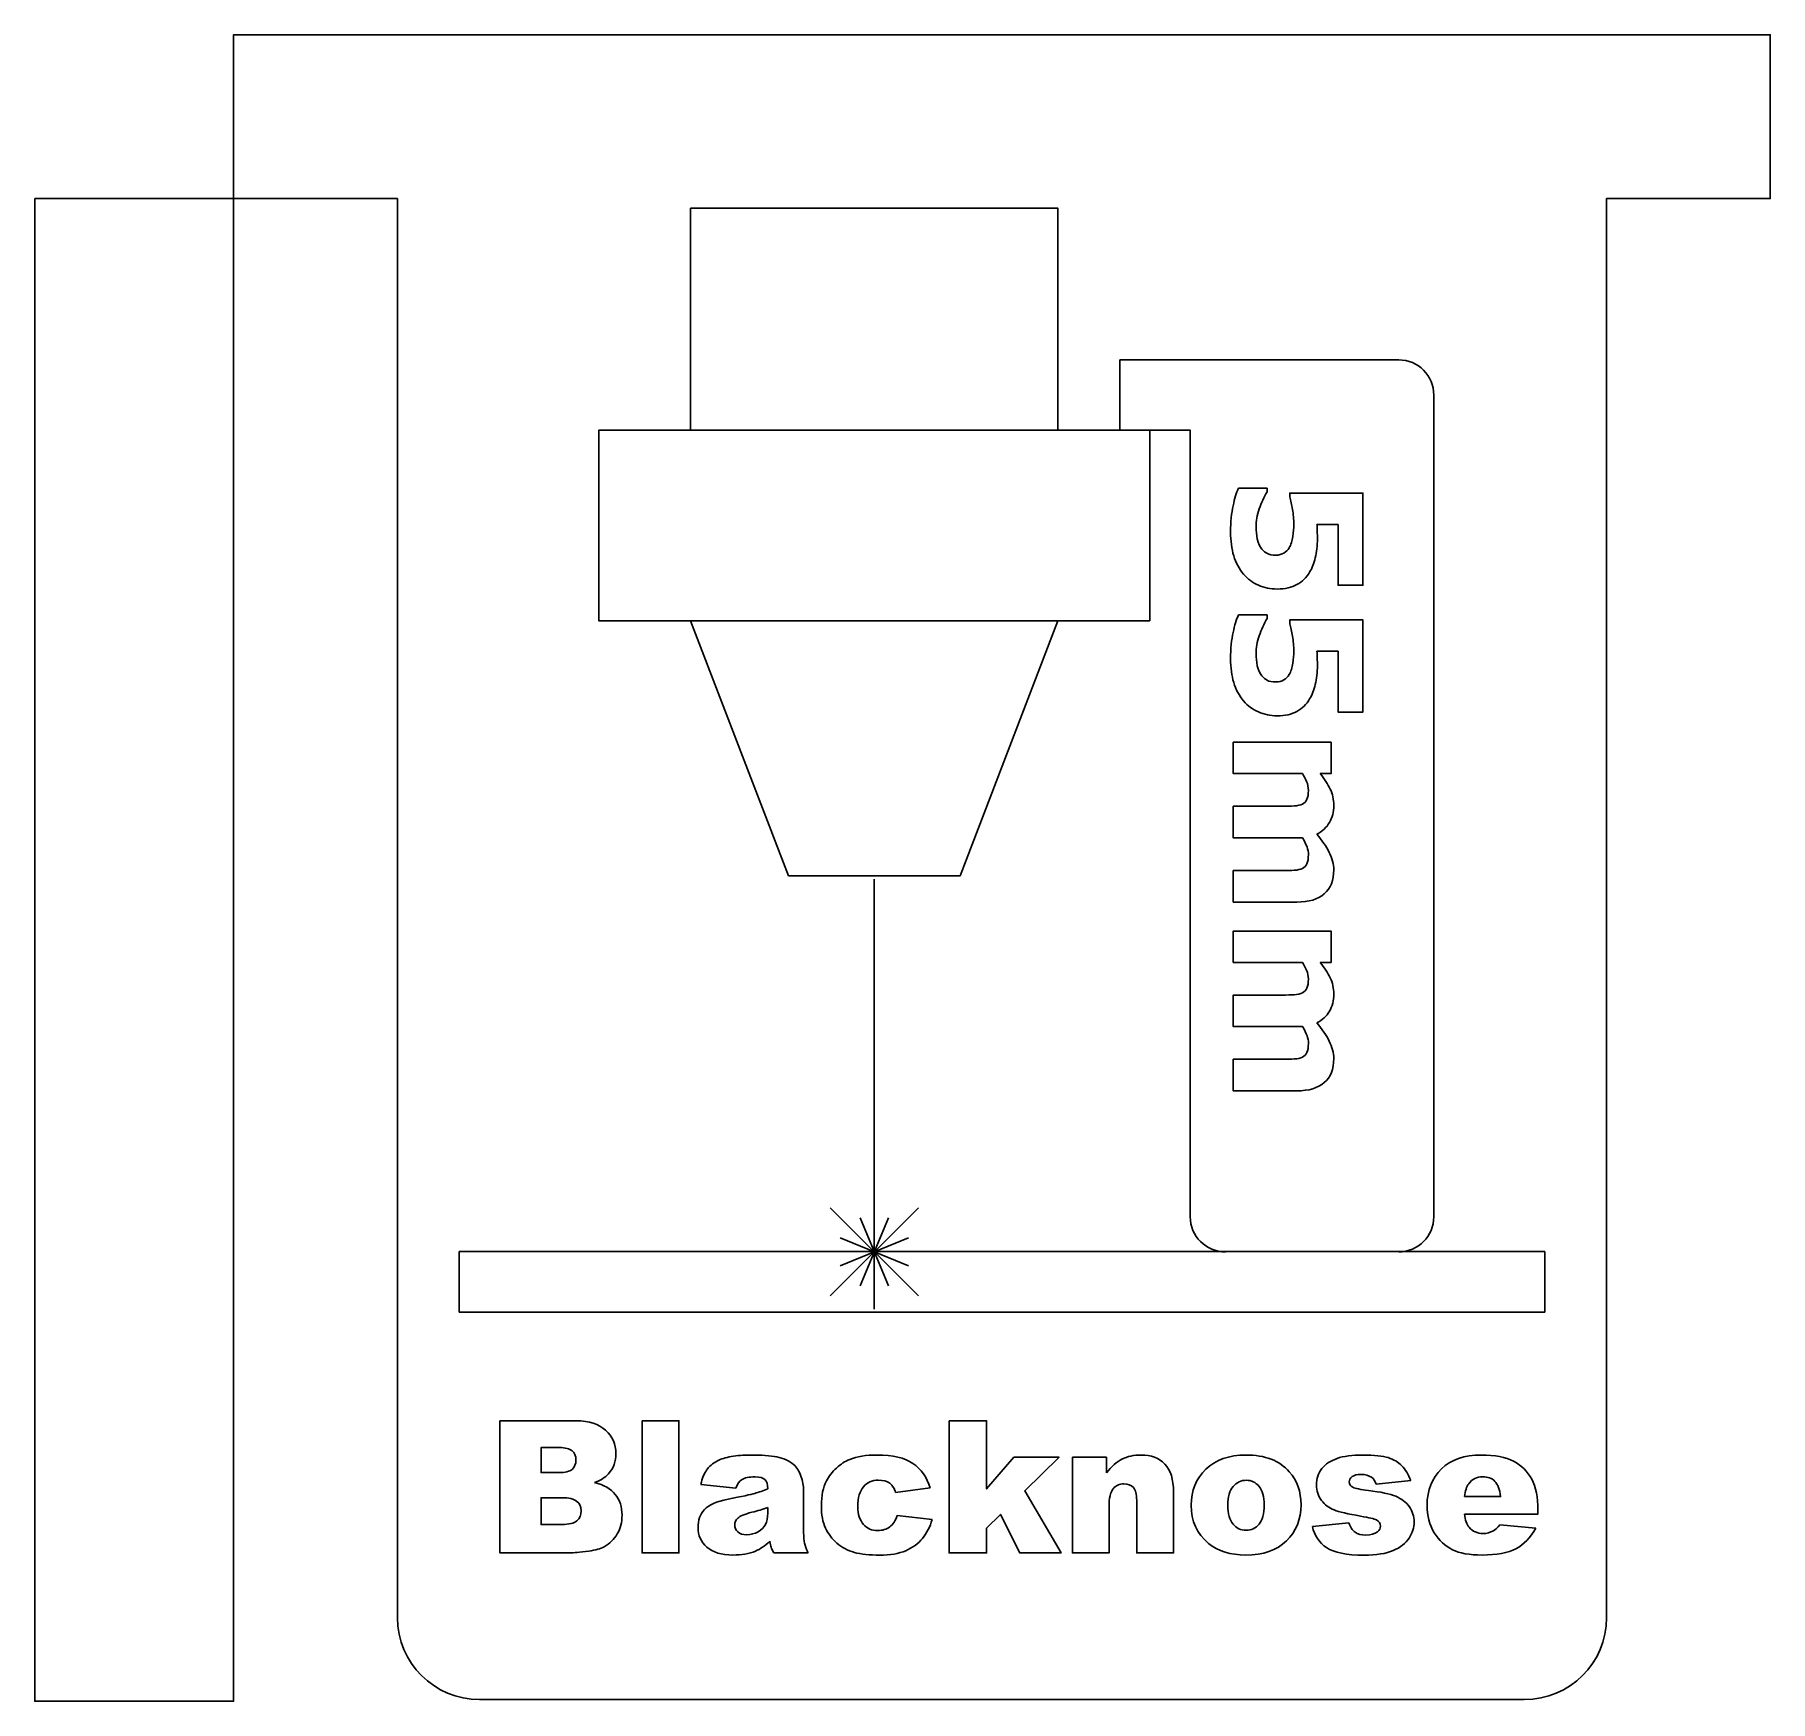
# Model space of a CAD drawing. Extents: x 83.7 to 147.2, y 111.4 to 172.4.
import ezdxf

# ---------------------------------------------------------------- set-up
doc = ezdxf.new("R2010")
doc.units = 0
doc.layers.add('Layer_1', color=7, linetype='CONTINUOUS')

msp = doc.modelspace()

# ---------------------------------------------------------------- linework, layer by layer
at = {"layer": 'Layer_1', "color": 1}
for points in [[(141.196179, 166.35426), (147.193223, 166.35426), (147.193223, 172.351304), (90.950231, 172.351304), (90.950231, 166.35426), (96.947539, 166.35426), (96.947539, 114.417095)], [(141.196179, 114.417095), (141.196179, 166.35426)], [(99.955057, 111.418308), (138.188661, 111.418308)]]:
    msp.add_lwpolyline(points, dxfattribs=at)
at = {"layer": 'Layer_1', "color": 7}
msp.add_lwpolyline([(83.670487, 166.35426), (90.950231, 166.35426), (90.950231, 111.354279), (83.670487, 111.354279)], close=True, dxfattribs=at)
at = {"layer": 'Layer_1', "color": 5}
for points in [[(107.677714, 157.874366), (107.677714, 166.002628), (121.122512, 166.002628), (121.122512, 157.874366)], [(133.59285, 160.448761), (132.30724, 160.448761), (127.251054, 160.448761), (123.390255, 160.448761), (123.390255, 157.877277), (125.961475, 157.877277), (125.961475, 129.08956)], [(134.87846, 129.08956), (134.87846, 159.163151)], [(124.483778, 157.874366), (124.483778, 150.901274), (104.316448, 150.901274), (104.316448, 157.874366), (123.380201, 157.874366)], [(121.122512, 150.901274), (117.539261, 141.567835), (111.260965, 141.567835), (107.677714, 150.901274)]]:
    msp.add_lwpolyline(points, dxfattribs=at)
at = {"layer": 'Layer_1', "color": 3}
for points in [[(127.726775, 155.753467), (128.775053, 155.753467), (128.775053, 155.619588)], [(129.606903, 155.434644), (129.606903, 155.574873), (132.283427, 155.574873), (132.283427, 152.200378), (131.375378, 152.200378), (131.375378, 154.424465), (130.600943, 154.424465)], [(127.726775, 151.113735), (128.775053, 151.113735), (128.775053, 150.98012)], [(129.606903, 150.795176), (129.606903, 150.935406), (132.283427, 150.935406), (132.283427, 147.560911), (131.375378, 147.560911), (131.375378, 149.784998), (130.600943, 149.784998)], [(130.075216, 145.308249), (127.53892, 145.308249), (127.53892, 146.455217), (131.117144, 146.455217), (131.117144, 145.308249), (130.722122, 145.308249)], [(130.075216, 142.956368), (127.538656, 142.956368), (127.538656, 144.109951), (129.326445, 144.109951)], [(129.868047, 140.605017), (127.53892, 140.605017), (127.53892, 141.758335), (129.326445, 141.758335)], [(130.075216, 138.39998), (127.53892, 138.39998), (127.53892, 139.546948), (131.117144, 139.546948), (131.117144, 138.39998), (130.722122, 138.39998)], [(130.075216, 136.048099), (127.538656, 136.048099), (127.538656, 137.201682), (129.326445, 137.201682)], [(129.868047, 133.696748), (127.53892, 133.696748), (127.53892, 134.850066), (129.326445, 134.850066)], [(100.698007, 121.620903), (103.494917, 121.620903)], [(103.277165, 116.785644), (100.698007, 116.785644), (100.698007, 121.620903), (100.698007, 121.620903)], [(102.864944, 120.641152), (102.205338, 120.641152), (102.205338, 119.724371), (102.205338, 119.724371)], [(121.647974, 120.288462), (122.897866, 120.288462), (122.897866, 119.717756)], [(122.990205, 118.467865), (122.990205, 116.785644), (121.647974, 116.785644), (121.647974, 120.288462), (121.647974, 120.288462)], [(102.205338, 119.724371), (102.85489, 119.724371)], [(134.038937, 119.430948), (132.766027, 119.305535)], [(102.963898, 118.80415), (102.205338, 118.80415), (102.205338, 117.824663), (102.205338, 117.824663)], [(109.335857, 119.153929), (108.052893, 119.289131)], [(111.812885, 119.077994), (111.812885, 117.53124)], [(116.443357, 119.163719), (115.180236, 118.995444)], [(125.351611, 119.011848), (125.351611, 116.785644), (124.002765, 116.785644), (124.002765, 118.71181)], [(136.001351, 118.847012), (137.324003, 118.847012), (137.324003, 118.847012)], [(110.500023, 118.233708), (110.500023, 118.448021), (110.500023, 118.448021)], [(115.236328, 118.154334), (116.512678, 118.009342)], [(138.689517, 118.203811), (135.998176, 118.203811)], [(138.689517, 118.355681), (138.689517, 118.203811), (138.689517, 118.203811)], [(102.205338, 117.824663), (102.967073, 117.824663)], [(130.434255, 117.755342), (131.766696, 117.880754)], [(137.29093, 117.814873), (138.613582, 117.692636)], [(111.980896, 116.785644), (110.721215, 116.785644)]]:
    msp.add_lwpolyline(points, dxfattribs=at)
for points in [[(129.144676, 152.063324)], [(129.144676, 147.423857)], [(130.075216, 142.956633)], [(130.075216, 136.048099)], [(105.902624, 121.620903), (107.24803, 121.620903), (107.24803, 116.785644), (105.902624, 116.785644), (105.902624, 121.620903)], [(117.136036, 121.620903), (118.508165, 121.620903), (118.508165, 119.127471), (119.510671, 120.288462), (121.162993, 120.288462), (119.906487, 119.061325), (121.235489, 116.785644), (119.721808, 116.785644), (119.012725, 118.190846), (118.508165, 117.696075), (118.508165, 116.785644), (117.136036, 116.785644), (117.136036, 121.620903)], [(109.335857, 119.153929)], [(115.236328, 118.154334)], [(125.994813, 118.527131)], [(127.340483, 118.530571)], [(130.434255, 117.755342)]]:
    msp.add_lwpolyline(points, close=True, dxfattribs=at)
at = {"layer": 'Layer_1', "color": 6}
for points in [[(114.400245, 141.440042), (114.400245, 125.702365)], [(112.787875, 129.414468), (116.012351, 126.190256)], [(116.012351, 129.414468), (112.787875, 126.190256)], [(114.915918, 129.047491), (113.884308, 126.557233)], [(113.884308, 129.047491), (114.915918, 126.557233)], [(113.155116, 128.318299), (115.645374, 127.286689)], [(115.645374, 128.318299), (113.155116, 127.286689)]]:
    msp.add_lwpolyline(points, dxfattribs=at)
at = {"layer": 'Layer_1', "color": 5}
msp.add_lwpolyline([(99.205758, 127.810829), (138.937961, 127.810829), (138.937961, 125.598913), (99.205758, 125.598913)], close=True, dxfattribs=at)
for points in [[(134.878562, 159.163065), (134.878562, 159.875681), (134.305463, 160.44878), (133.592848, 160.44878)], [(125.961574, 129.089533), (125.961574, 128.376916), (126.538455, 127.803818), (127.251071, 127.803818)], [(133.592848, 127.803818), (134.305463, 127.803818), (134.878562, 128.376916), (134.878562, 129.089533)]]:
    msp.add_open_spline(points, degree=3, dxfattribs=at)
at = {"layer": 'Layer_1', "color": 3}
for points in [[(127.532384, 155.112878), (127.589717, 155.374164), (127.654511, 155.587657), (127.726764, 155.753357)], [(127.439984, 154.147368), (127.441984, 154.527621), (127.472784, 154.849457), (127.532384, 155.112878)], [(128.775114, 155.619527), (128.660401, 155.426214), (128.564804, 155.21803), (128.488324, 154.994977)], [(129.702394, 154.975837), (129.670526, 155.15003), (129.638661, 155.30298), (129.606794, 155.434687)], [(128.488324, 154.994977), (128.411851, 154.771924), (128.373614, 154.549931), (128.373614, 154.328998)], [(129.753394, 154.424578), (129.753394, 154.615765), (129.736394, 154.799518), (129.702394, 154.975837)], [(129.718294, 153.984838), (129.741694, 154.146291), (129.753394, 154.292871), (129.753394, 154.424578)], [(130.600973, 154.424578), (130.604973, 154.358711), (130.608306, 154.275861), (130.610973, 154.176028)], [(127.554704, 153.280648), (127.478224, 153.533441), (127.439984, 153.822348), (127.439984, 154.147368)], [(128.373614, 154.328998), (128.373614, 154.195171), (128.388481, 154.050718), (128.418214, 153.895638)], [(128.418214, 153.895638), (128.450081, 153.738438), (128.506374, 153.614168), (128.587094, 153.522828)], [(129.581274, 153.570598), (129.651381, 153.685311), (129.697054, 153.823391), (129.718294, 153.984838)], [(130.616973, 153.908368), (130.616973, 153.647075), (130.591473, 153.414461), (130.540473, 153.210528)], [(130.610973, 154.176028), (130.614973, 154.074061), (130.616973, 153.984841), (130.616973, 153.908368)], [(127.914774, 152.605118), (127.753327, 152.800558), (127.633304, 153.025735), (127.554704, 153.280648)], [(128.587094, 153.522828), (128.652961, 153.450595), (128.719877, 153.396421), (128.787844, 153.360308)], [(128.787844, 153.360308), (128.855824, 153.322041), (128.960977, 153.302908), (129.103304, 153.302908)], [(129.103304, 153.302908), (129.213771, 153.302908), (129.308304, 153.328408), (129.386904, 153.379408)], [(129.386904, 153.379408), (129.467624, 153.428275), (129.532414, 153.492005), (129.581274, 153.570598)], [(130.540473, 153.210528), (130.491606, 153.004468), (130.422566, 152.827088), (130.333353, 152.678388)], [(128.456474, 152.203618), (128.246167, 152.294965), (128.065601, 152.428798), (127.914774, 152.605118)], [(130.333353, 152.678388), (130.216513, 152.485075), (130.061441, 152.334248), (129.868134, 152.225908)], [(129.144754, 152.063418), (128.898334, 152.063418), (128.668907, 152.110151), (128.456474, 152.203618)], [(129.868134, 152.225908), (129.676941, 152.117568), (129.435831, 152.063398), (129.144804, 152.063398)], [(127.532384, 150.473369), (127.589717, 150.734662), (127.654511, 150.948156), (127.726764, 151.113849)], [(128.775114, 150.980019), (128.660401, 150.786706), (128.564804, 150.578522), (128.488324, 150.355469)], [(129.702394, 150.336329), (129.670526, 150.510522), (129.638661, 150.663472), (129.606794, 150.795179)], [(127.439984, 149.507869), (127.441984, 149.888122), (127.472784, 150.209956), (127.532384, 150.473369)], [(128.488324, 150.355469), (128.411851, 150.132416), (128.373614, 149.910426), (128.373614, 149.689499)], [(129.753394, 149.785069), (129.753394, 149.976256), (129.736394, 150.160009), (129.702394, 150.336329)], [(127.554704, 148.641149), (127.478224, 148.893942), (127.439984, 149.182849), (127.439984, 149.507869)], [(128.373614, 149.689499), (128.373614, 149.555666), (128.388481, 149.411212), (128.418214, 149.256139)], [(129.581274, 148.931099), (129.651381, 149.045812), (129.697054, 149.183892), (129.718294, 149.345339)], [(129.718294, 149.345339), (129.741694, 149.506786), (129.753394, 149.653362), (129.753394, 149.785069)], [(130.600973, 149.785069), (130.604973, 149.719202), (130.608306, 149.636356), (130.610973, 149.536529)], [(130.610973, 149.536529), (130.614973, 149.434562), (130.616973, 149.345339), (130.616973, 149.268859)], [(128.418214, 149.256139), (128.450081, 149.098939), (128.506374, 148.974666), (128.587094, 148.883319)], [(128.587094, 148.883319), (128.652961, 148.811092), (128.719877, 148.756922), (128.787844, 148.720809)], [(128.787844, 148.720809), (128.855824, 148.682542), (128.960977, 148.663409), (129.103304, 148.663409)], [(129.103304, 148.663409), (129.213771, 148.663409), (129.308304, 148.688909), (129.386904, 148.739909)], [(129.386904, 148.739909), (129.467624, 148.788776), (129.532414, 148.852506), (129.581274, 148.931099)], [(130.616973, 149.268859), (130.616973, 149.007572), (130.591473, 148.774959), (130.540473, 148.571019)], [(127.914774, 147.96561), (127.753327, 148.16105), (127.633304, 148.386229), (127.554704, 148.641149)], [(130.333353, 148.03888), (130.216513, 147.845567), (130.061441, 147.69474), (129.868134, 147.5864)], [(130.540473, 148.571019), (130.491606, 148.364966), (130.422566, 148.187586), (130.333353, 148.03888)], [(128.456474, 147.56412), (128.246167, 147.655467), (128.065601, 147.789297), (127.914774, 147.96561)], [(129.144754, 147.42391), (128.898334, 147.42391), (128.668907, 147.470647), (128.456474, 147.56412)], [(129.868134, 147.5864), (129.676941, 147.47806), (129.435831, 147.42389), (129.144804, 147.42389)], [(130.218623, 145.02136), (130.174023, 145.12758), (130.126226, 145.223173), (130.075234, 145.30814)], [(130.288723, 144.69316), (130.288723, 144.805747), (130.265356, 144.915147), (130.218623, 145.02136)], [(130.722083, 145.30814), (130.877156, 145.11058), (130.998243, 144.921517), (131.085343, 144.74095)], [(130.068824, 144.192881), (130.145303, 144.231148), (130.200537, 144.289564), (130.234524, 144.368131)], [(130.234524, 144.368131), (130.270656, 144.44461), (130.288723, 144.552954), (130.288723, 144.69316)], [(131.085343, 144.74095), (131.172436, 144.560383), (131.215983, 144.3607), (131.215983, 144.1419)], [(129.326384, 144.109981), (129.500577, 144.109981), (129.648214, 144.114248), (129.769294, 144.122781)], [(129.769294, 144.122781), (129.892507, 144.131248), (129.99235, 144.154614), (130.068824, 144.192881)], [(131.215983, 144.1419), (131.215983, 143.906101), (131.162876, 143.697918), (131.056663, 143.517351)], [(130.237754, 142.621991), (130.205886, 142.713338), (130.151716, 142.824864), (130.075244, 142.956571)], [(131.056663, 143.517351), (130.95257, 143.336784), (130.798556, 143.195518), (130.594623, 143.093551)], [(130.594623, 143.093551), (130.787936, 142.864124), (130.939826, 142.641071), (131.050293, 142.424391)], [(130.234553, 142.010181), (130.270687, 142.088781), (130.288753, 142.199248), (130.288753, 142.341581)], [(130.288753, 142.341581), (130.288753, 142.437174), (130.271753, 142.530644), (130.237754, 142.621991)], [(131.050293, 142.424391), (131.160753, 142.207711), (131.215983, 141.995278), (131.215983, 141.787091)], [(129.326414, 141.758411), (129.502727, 141.758411), (129.651426, 141.762678), (129.772514, 141.771211)], [(129.772514, 141.771211), (129.893601, 141.777878), (129.992381, 141.800178), (130.068853, 141.838111)], [(130.068853, 141.838111), (130.145334, 141.874244), (130.200566, 141.931601), (130.234553, 142.010181)], [(131.215983, 141.787091), (131.215983, 141.400464), (131.10021, 141.107309), (130.868663, 140.907621)], [(130.868663, 140.907621), (130.63711, 140.705815), (130.303594, 140.604911), (129.868114, 140.604911)], [(130.218623, 138.113092), (130.174023, 138.219305), (130.126226, 138.314899), (130.075234, 138.399872)], [(130.288723, 137.784882), (130.288723, 137.897469), (130.265356, 138.006872), (130.218623, 138.113092)], [(130.722083, 138.399872), (130.877156, 138.202312), (130.998243, 138.013249), (131.085343, 137.832682)], [(129.326384, 137.201702), (129.500577, 137.201702), (129.648214, 137.205969), (129.769294, 137.214502)], [(129.769294, 137.214502), (129.892507, 137.222969), (129.99235, 137.246336), (130.068824, 137.284602)], [(130.068824, 137.284602), (130.145303, 137.322869), (130.200537, 137.381289), (130.234524, 137.459862)], [(130.234524, 137.459862), (130.270656, 137.536335), (130.288723, 137.644675), (130.288723, 137.784882)], [(131.215983, 137.233623), (131.215983, 136.997823), (131.162876, 136.78964), (131.056663, 136.609073)], [(131.085343, 137.832682), (131.172436, 137.652115), (131.215983, 137.452429), (131.215983, 137.233623)], [(131.056663, 136.609073), (130.95257, 136.428506), (130.798556, 136.28724), (130.594623, 136.185273)], [(130.237754, 135.713613), (130.205886, 135.80496), (130.151716, 135.916486), (130.075244, 136.048193)], [(130.594623, 136.185273), (130.787936, 135.955846), (130.939826, 135.732793), (131.050293, 135.516113)], [(130.234553, 135.101813), (130.270687, 135.180413), (130.288753, 135.290876), (130.288753, 135.433203)], [(130.288753, 135.433203), (130.288753, 135.528796), (130.271753, 135.622266), (130.237754, 135.713613)], [(131.050293, 135.516113), (131.160753, 135.299433), (131.215983, 135.087003), (131.215983, 134.878823)], [(129.326414, 134.850143), (129.502727, 134.850143), (129.651426, 134.854376), (129.772514, 134.862843)], [(129.772514, 134.862843), (129.893601, 134.86951), (129.992381, 134.89181), (130.068853, 134.929743)], [(130.068853, 134.929743), (130.145334, 134.965876), (130.200566, 135.023233), (130.234553, 135.101813)], [(131.215983, 134.878823), (131.215983, 134.492196), (131.10021, 134.19904), (130.868663, 133.999353)], [(130.868663, 133.999353), (130.63711, 133.79754), (130.303594, 133.696634), (129.868114, 133.696634)], [(103.494856, 121.620818), (103.960995, 121.620818), (104.318295, 121.505383), (104.566756, 121.274512)], [(104.566756, 121.274512), (104.817416, 121.043641), (104.942747, 120.757802), (104.942747, 120.416994)], [(103.339843, 120.522534), (103.249694, 120.601689), (103.091383, 120.641267), (102.864911, 120.641267)], [(103.478366, 120.192717), (103.478366, 120.333439), (103.432192, 120.443378), (103.339843, 120.522534)], [(103.339843, 119.843115), (103.432192, 119.924468), (103.478366, 120.041002), (103.478366, 120.192717)], [(104.942747, 120.416994), (104.942747, 120.131153), (104.853695, 119.88599), (104.675595, 119.681503)], [(108.260688, 119.816731), (108.353037, 119.946456), (108.484963, 120.058593), (108.656465, 120.153141)], [(108.656465, 120.153141), (108.779596, 120.221302), (108.948901, 120.274072), (109.16438, 120.311451)], [(109.16438, 120.311451), (109.37986, 120.348831), (109.61293, 120.36752), (109.863588, 120.36752)], [(109.863588, 120.36752), (110.265964, 120.36752), (110.589183, 120.344434), (110.833247, 120.29826)], [(110.833247, 120.29826), (111.077309, 120.254284), (111.280695, 120.160836), (111.443403, 120.017915)], [(113.016622, 119.892585), (113.172734, 120.033307), (113.333244, 120.137749), (113.498152, 120.205911)], [(113.498152, 120.205911), (113.759806, 120.313651), (114.095118, 120.36752), (114.504088, 120.36752)], [(114.504088, 120.36752), (115.075769, 120.36752), (115.511126, 120.265278), (115.810159, 120.060793)], [(115.810159, 120.060793), (116.111389, 119.856306), (116.32247, 119.557272), (116.443403, 119.163694)], [(122.897889, 119.717784), (123.084784, 119.950853), (123.273876, 120.116861), (123.465168, 120.215806)], [(123.465168, 120.215806), (123.656461, 120.316949), (123.88953, 120.36752), (124.164377, 120.36752)], [(124.164377, 120.36752), (124.535969, 120.36752), (124.826207, 120.256483), (125.035089, 120.034408)], [(126.535749, 119.846411), (126.896347, 120.193817), (127.383374, 120.36752), (127.996829, 120.36752)], [(127.996829, 120.36752), (128.698236, 120.36752), (129.228139, 120.164134), (129.586539, 119.757361)], [(130.78377, 119.8695), (130.917893, 120.036605), (131.10259, 120.160836), (131.33786, 120.242191)], [(131.33786, 120.242191), (131.573128, 120.325744), (131.88865, 120.36752), (132.284427, 120.36752)], [(132.284427, 120.36752), (132.702193, 120.36752), (133.010022, 120.335638), (133.207912, 120.271872)], [(133.207912, 120.271872), (133.407999, 120.208109), (133.574006, 120.109165), (133.705932, 119.975039)], [(135.157118, 119.859605), (135.508921, 120.198215), (135.99375, 120.36752), (136.611604, 120.36752)], [(136.611604, 120.36752), (137.112923, 120.36752), (137.508701, 120.291663), (137.798937, 120.139948)], [(137.798937, 120.139948), (138.089175, 119.988232), (138.310151, 119.768356), (138.461866, 119.480318)], [(102.855016, 119.724381), (103.088085, 119.724381), (103.249694, 119.763959), (103.339843, 119.843115)], [(104.675595, 119.681503), (104.556862, 119.545181), (104.38316, 119.437441), (104.154489, 119.358286)], [(108.052905, 119.289026), (108.101278, 119.5133), (108.170539, 119.689201), (108.260688, 119.816731)], [(109.54367, 119.463825), (109.457917, 119.408857), (109.388655, 119.305516), (109.335883, 119.153802)], [(110.038391, 119.569368), (109.818514, 119.569368), (109.653606, 119.534187), (109.54367, 119.463825)], [(110.397891, 119.470424), (110.329729, 119.536387), (110.209896, 119.569368), (110.038391, 119.569368)], [(110.500132, 119.124118), (110.500132, 119.289026), (110.466052, 119.404461), (110.397891, 119.470424)], [(111.443403, 120.017915), (111.557741, 119.918971), (111.647891, 119.778251), (111.713854, 119.595753)], [(111.713854, 119.595753), (111.779817, 119.415455), (111.812798, 119.242852), (111.812798, 119.077943)], [(112.64723, 119.42095), (112.737379, 119.596851), (112.86051, 119.754063), (113.016622, 119.892585)], [(114.543667, 119.447335), (114.321592, 119.447335), (114.141293, 119.367081), (114.002771, 119.206572)], [(114.962533, 119.3319), (114.859191, 119.408857), (114.719569, 119.447335), (114.543667, 119.447335)], [(125.035089, 120.034408), (125.24617, 119.81453), (125.351711, 119.473722), (125.351711, 119.01198)], [(125.994853, 118.527153), (125.994853, 119.061452), (126.175152, 119.501204), (126.535749, 119.846411)], [(128.016619, 119.444045), (127.820928, 119.444045), (127.659318, 119.368186), (127.531789, 119.216472)], [(128.481659, 119.219768), (128.35633, 119.369286), (128.201316, 119.444045), (128.016619, 119.444045)], [(129.586539, 119.757361), (129.874579, 119.429745), (130.018598, 119.026271), (130.018598, 118.54694)], [(130.582582, 119.272536), (130.582582, 119.503404), (130.649645, 119.702392), (130.78377, 119.8695)], [(131.885351, 119.575963), (131.817191, 119.523193), (131.78311, 119.458331), (131.78311, 119.381375)], [(132.218466, 119.658417), (132.066751, 119.658417), (131.955713, 119.630932), (131.885351, 119.575963)], [(132.60105, 119.552877), (132.49551, 119.623237), (132.367982, 119.658417), (132.218466, 119.658417)], [(132.765958, 119.305515), (132.732977, 119.417651), (132.678008, 119.500106), (132.60105, 119.552877)], [(133.705932, 119.975039), (133.840058, 119.840914), (133.951094, 119.659516), (134.039044, 119.430845)], [(134.632713, 118.530449), (134.632713, 119.077943), (134.807515, 119.520995), (135.157118, 119.859605)], [(136.667673, 119.572664), (136.454392, 119.572664), (136.283987, 119.488011), (136.156459, 119.318706)], [(137.112924, 119.40446), (137.000786, 119.516597), (136.852369, 119.572664), (136.667673, 119.572664)], [(138.461866, 119.480318), (138.613581, 119.192279), (138.689439, 118.817388), (138.689439, 118.355647)], [(103.511349, 118.672272), (103.408007, 118.760221), (103.225509, 118.804196), (102.963855, 118.804196)], [(104.154489, 119.358286), (104.501893, 119.274732), (104.75695, 119.130713), (104.919661, 118.926229)], [(104.919661, 118.926229), (105.084567, 118.723942), (105.167019, 118.468884), (105.167019, 118.161057)], [(109.045646, 118.751426), (109.549164, 118.852569), (109.875682, 118.92293), (110.0252, 118.962509)], [(110.0252, 118.962509), (110.174716, 119.004284), (110.333026, 119.058155), (110.500132, 119.124118)], [(112.462532, 118.520555), (112.462532, 118.881154), (112.524098, 119.181286), (112.64723, 119.42095)], [(114.002771, 119.206572), (113.866447, 119.04826), (113.798284, 118.807495), (113.798284, 118.484275)], [(115.180211, 118.995489), (115.140634, 119.145005), (115.068074, 119.257141), (114.962533, 119.3319)], [(123.141952, 119.130713), (123.040806, 119.007582), (122.990234, 118.786605), (122.990234, 118.467785)], [(123.537728, 119.315411), (123.375019, 119.315411), (123.243093, 119.253844), (123.141952, 119.130713)], [(123.880735, 119.176887), (123.799382, 119.269237), (123.685046, 119.315411), (123.537728, 119.315411)], [(124.002768, 118.711848), (124.002768, 118.931725), (123.96209, 119.086738), (123.880735, 119.176887)], [(127.531789, 119.216472), (127.404262, 119.066954), (127.340499, 118.838282), (127.340499, 118.530455)], [(128.669653, 118.543649), (128.669653, 118.847079), (128.606988, 119.072452), (128.481659, 119.219768)], [(130.767277, 118.708551), (130.644147, 118.873458), (130.582582, 119.061452), (130.582582, 119.272536)], [(131.78311, 119.381375), (131.78311, 119.295622), (131.827085, 119.230757), (131.915035, 119.186782)], [(131.915035, 119.186782), (132.002985, 119.142807), (132.194278, 119.103229), (132.488914, 119.068049)], [(132.488914, 119.068049), (132.935264, 119.017476), (133.267278, 118.947116), (133.484956, 118.856966)], [(133.484956, 118.856966), (133.702632, 118.766817), (133.868639, 118.63819), (133.982975, 118.471084)], [(136.156459, 119.318706), (136.075103, 119.213167), (136.023432, 119.055955), (136.001445, 118.847072)], [(137.324003, 118.847072), (137.297619, 119.106528), (137.22726, 119.292324), (137.112924, 119.40446)], [(103.669659, 118.329262), (103.669659, 118.472183), (103.616889, 118.586519), (103.511349, 118.672272)], [(103.511349, 117.959869), (103.616889, 118.052218), (103.669659, 118.175349), (103.669659, 118.329262)], [(105.167019, 118.161057), (105.167019, 117.910397), (105.108753, 117.685023), (104.99222, 117.484935)], [(107.947362, 117.712507), (107.947362, 117.978558), (108.025419, 118.197336), (108.181534, 118.36884)], [(108.181534, 118.36884), (108.337646, 118.540345), (108.625684, 118.667874), (109.045646, 118.751426)], [(109.922956, 118.273195), (109.650309, 118.200636), (109.477706, 118.129175), (109.405146, 118.058814)], [(110.500132, 118.447995), (110.315436, 118.382032), (110.123045, 118.323766), (109.922956, 118.273195)], [(110.417678, 117.824645), (110.472647, 117.930185), (110.500132, 118.066509), (110.500132, 118.233616)], [(112.614246, 117.689421), (112.513104, 117.898304), (112.462532, 118.175348), (112.462532, 118.520555)], [(113.798284, 118.484275), (113.798284, 118.196237), (113.866447, 117.97746), (114.002771, 117.827945)], [(114.965832, 117.738892), (115.086764, 117.829041), (115.176913, 117.967565), (115.23628, 118.154462)], [(126.634692, 117.135332), (126.208133, 117.489332), (125.994853, 117.953273), (125.994853, 118.527153)], [(127.340499, 118.530455), (127.340499, 118.218231), (127.403164, 117.98736), (127.528493, 117.837842)], [(128.481659, 117.834546), (128.606988, 117.981862), (128.669653, 118.21823), (128.669653, 118.543649)], [(130.018598, 118.54694), (130.018598, 118.008241), (129.839399, 117.566289), (129.480999, 117.221082)], [(131.225721, 118.355647), (131.045423, 118.426008), (130.892608, 118.543643), (130.767277, 118.708551)], [(132.198677, 118.131373), (131.732538, 118.212728), (131.40822, 118.287486), (131.225721, 118.355647)], [(133.982975, 118.471084), (134.09951, 118.303976), (134.157778, 118.120379), (134.157778, 117.920291)], [(134.893266, 117.524513), (134.719564, 117.810354), (134.632713, 118.145666), (134.632713, 118.530449)], [(135.998146, 118.203932), (136.022333, 117.988454), (136.0806, 117.827944), (136.172949, 117.722402)], [(102.967154, 117.824645), (103.224409, 117.824645), (103.405808, 117.86972), (103.511349, 117.959869)], [(108.270583, 116.996809), (108.055103, 117.1903), (107.947362, 117.428866), (107.947362, 117.712507)], [(109.405146, 118.058814), (109.330388, 117.986254), (109.293008, 117.9038), (109.293008, 117.811452)], [(109.293008, 117.811452), (109.293008, 117.705912), (109.329288, 117.619061), (109.401847, 117.550898)], [(109.401847, 117.550898), (109.476606, 117.484935), (109.585445, 117.451954), (109.728364, 117.451954)], [(109.728364, 117.451954), (109.877882, 117.451954), (110.016405, 117.488234), (110.143934, 117.560793)], [(110.143934, 117.560793), (110.27366, 117.633352), (110.364908, 117.721303), (110.417678, 117.824645)], [(111.812798, 117.531109), (111.812798, 117.366201), (111.822693, 117.236474), (111.842482, 117.141927)], [(113.033112, 117.141927), (112.855013, 117.298039), (112.715391, 117.480538), (112.614246, 117.689421)], [(114.002771, 117.827945), (114.139094, 117.678427), (114.312796, 117.603668), (114.523878, 117.603668)], [(114.523878, 117.603668), (114.699779, 117.603668), (114.847097, 117.648743), (114.965832, 117.738892)], [(116.512663, 118.009343), (116.442303, 117.743292), (116.326867, 117.512421), (116.166356, 117.31673)], [(127.528493, 117.837842), (127.656022, 117.688326), (127.815432, 117.613569), (128.006724, 117.613569)], [(128.006724, 117.613569), (128.200216, 117.613569), (128.358527, 117.687228), (128.481659, 117.834546)], [(130.955274, 116.977019), (130.684824, 117.159517), (130.511121, 117.418973), (130.434164, 117.755385)], [(131.766617, 117.880715), (131.821587, 117.722403), (131.898544, 117.609166), (131.997489, 117.541004)], [(131.997489, 117.541004), (132.096434, 117.472841), (132.22836, 117.43876), (132.393266, 117.43876)], [(132.775852, 117.99285), (132.703293, 118.030229), (132.510901, 118.076404), (132.198677, 118.131373)], [(132.393266, 117.43876), (132.573567, 117.43876), (132.713189, 117.477239), (132.812132, 117.554198)], [(132.927569, 117.768576), (132.927569, 117.865322), (132.876997, 117.94008), (132.775852, 117.99285)], [(132.812132, 117.554198), (132.88909, 117.611364), (132.927569, 117.682824), (132.927569, 117.768576)], [(134.157778, 117.920291), (134.157778, 117.718005), (134.096212, 117.521215), (133.973081, 117.329921)], [(135.556195, 116.901164), (135.290144, 117.033089), (135.069168, 117.240873), (134.893266, 117.524513)], [(136.172949, 117.722402), (136.302677, 117.570687), (136.471982, 117.494829), (136.680864, 117.494829)], [(136.680864, 117.494829), (136.81279, 117.494829), (136.93812, 117.527811), (137.056854, 117.593774)], [(137.056854, 117.593774), (137.129414, 117.63555), (137.20747, 117.709209), (137.291023, 117.814751)], [(138.61358, 117.692718), (138.411295, 117.340917), (138.167232, 117.088059), (137.881391, 116.934144)], [(104.513986, 117.010003), (104.388657, 116.937443), (104.199563, 116.884672), (103.946705, 116.85169)], [(104.99222, 117.484935), (104.875684, 117.284846), (104.716274, 117.126536), (104.513986, 117.010003)], [(109.223748, 116.706571), (108.805983, 116.706571), (108.488261, 116.803317), (108.270583, 116.996809)], [(110.57599, 117.214487), (110.400089, 117.045182), (110.225287, 116.924249), (110.051585, 116.85169)], [(110.622165, 116.990213), (110.606774, 117.038586), (110.591383, 117.113344), (110.57599, 117.214487)], [(110.721109, 116.785726), (110.670537, 116.875875), (110.637555, 116.944038), (110.622165, 116.990213)], [(111.842482, 117.141927), (111.864469, 117.049579), (111.910643, 116.930845), (111.981003, 116.785726)], [(113.669656, 116.805516), (113.423394, 116.875877), (113.211213, 116.988015), (113.033112, 117.141927)], [(116.166356, 117.31673), (116.005847, 117.123239), (115.800262, 116.972623), (115.549603, 116.864884)], [(128.000129, 116.706571), (127.437244, 116.706571), (126.982098, 116.849491), (126.634692, 117.135332)], [(129.480999, 117.221082), (129.124799, 116.878075), (128.631176, 116.706571), (128.000129, 116.706571)], [(132.324006, 116.703272), (131.684165, 116.703272), (131.227921, 116.794521), (130.955274, 116.977019)], [(133.973081, 117.329921), (133.852148, 117.138629), (133.659757, 116.985815), (133.395906, 116.871479)], [(136.65118, 116.706571), (136.187241, 116.706571), (135.822246, 116.771435), (135.556195, 116.901164)], [(137.881391, 116.934144), (137.595551, 116.782429), (137.185481, 116.706571), (136.65118, 116.706571)], [(103.946705, 116.85169), (103.610293, 116.807714), (103.387117, 116.785726), (103.277178, 116.785726)], [(110.051585, 116.85169), (109.814117, 116.754944), (109.538172, 116.706571), (109.223748, 116.706571)], [(114.599736, 116.703272), (114.228144, 116.703272), (113.918117, 116.737353), (113.669656, 116.805516)], [(115.549603, 116.864884), (115.301142, 116.757143), (114.98452, 116.703272), (114.599736, 116.703272)], [(133.395906, 116.871479), (133.134252, 116.759341), (132.776952, 116.703272), (132.324006, 116.703272)]]:
    msp.add_open_spline(points, degree=3, dxfattribs=at)
at = {"layer": 'Layer_1', "color": 1}
for points in [[(96.947562, 114.416999), (96.947562, 112.754999), (98.292969, 111.41839), (99.954975, 111.41839)], [(138.188721, 111.41839), (139.850731, 111.41839), (141.21384, 112.755089), (141.196141, 114.416999)]]:
    msp.add_open_spline(points, degree=3, dxfattribs=at)

doc.saveas('drawing.dxf')
